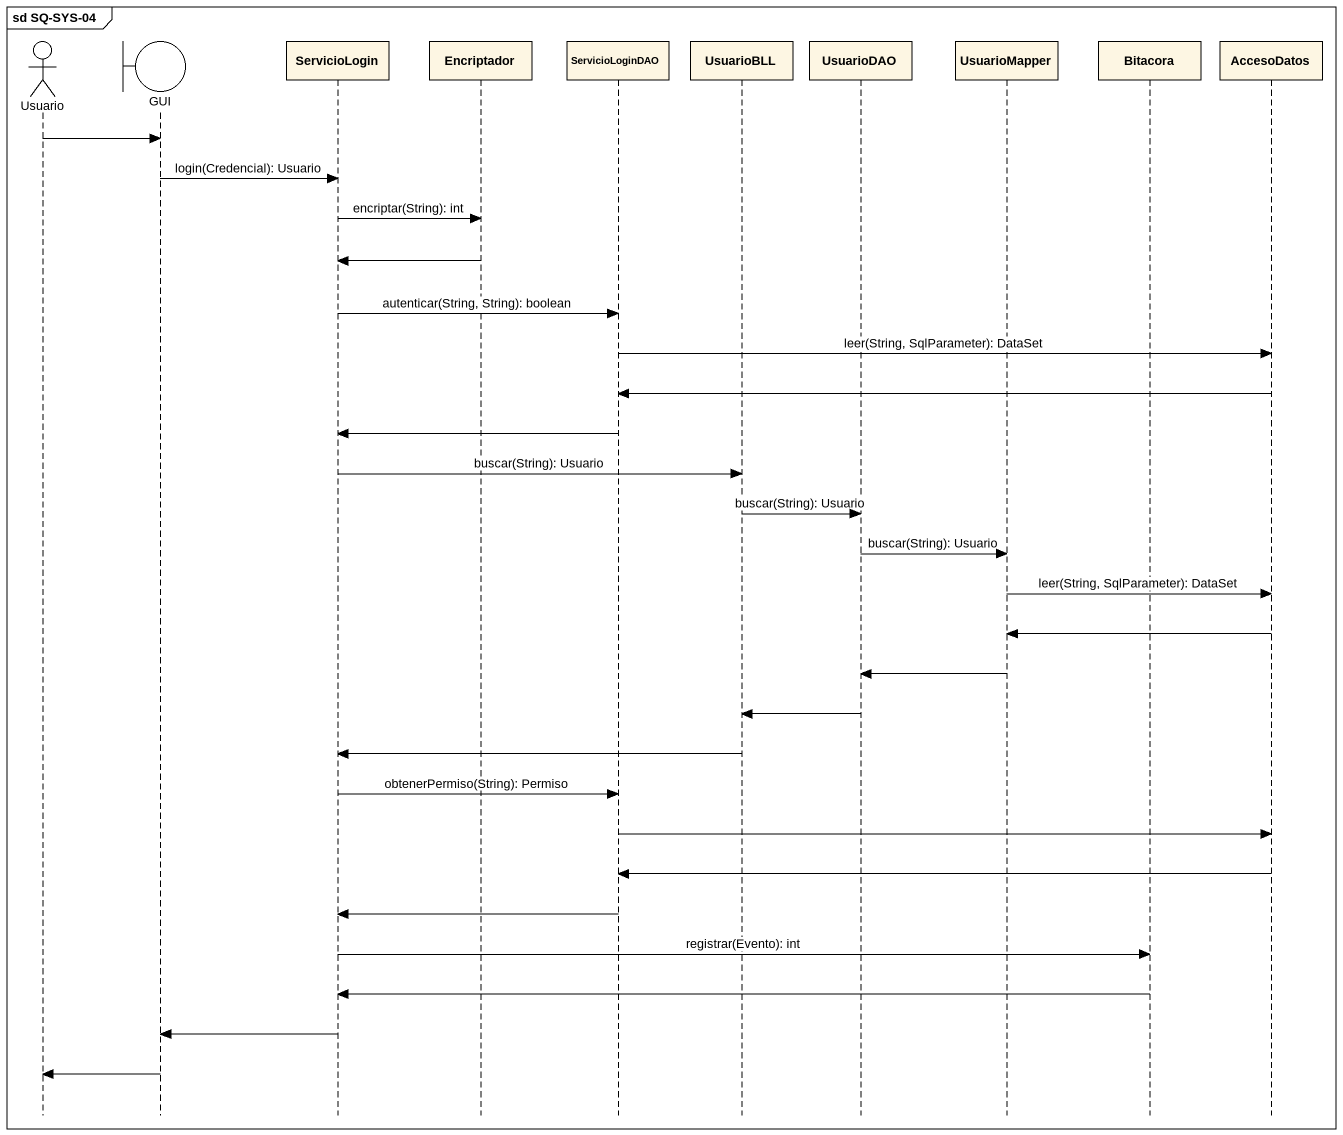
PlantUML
@startuml
mainframe sd SQ-SYS-04
hide footbox
actor Usuario
boundary GUI
participant ServicioLogin
participant Encriptador
participant ServicioLoginDAO
participant UsuarioBLL
participant UsuarioDAO
participant UsuarioMapper
participant Bitacora
participant AccesoDatos

Usuario -> GUI
GUI -> ServicioLogin : login(Credencial): Usuario
ServicioLogin -> Encriptador : encriptar(String): int
Encriptador -> ServicioLogin
ServicioLogin -> ServicioLoginDAO : autenticar(String, String): boolean
ServicioLoginDAO -> AccesoDatos : leer(String, SqlParameter): DataSet
AccesoDatos -> ServicioLoginDAO
ServicioLoginDAO -> ServicioLogin
ServicioLogin -> UsuarioBLL : buscar(String): Usuario
UsuarioBLL -> UsuarioDAO : buscar(String): Usuario
UsuarioDAO -> UsuarioMapper : buscar(String): Usuario
UsuarioMapper -> AccesoDatos : leer(String, SqlParameter): DataSet
AccesoDatos -> UsuarioMapper
UsuarioMapper -> UsuarioDAO
UsuarioDAO -> UsuarioBLL
UsuarioBLL -> ServicioLogin
ServicioLogin -> ServicioLoginDAO : obtenerPermiso(String): Permiso
ServicioLoginDAO -> AccesoDatos
AccesoDatos -> ServicioLoginDAO
ServicioLoginDAO -> ServicioLogin
ServicioLogin -> Bitacora : registrar(Evento): int
Bitacora -> ServicioLogin
ServicioLogin -> GUI
GUI -> Usuario
@enduml
